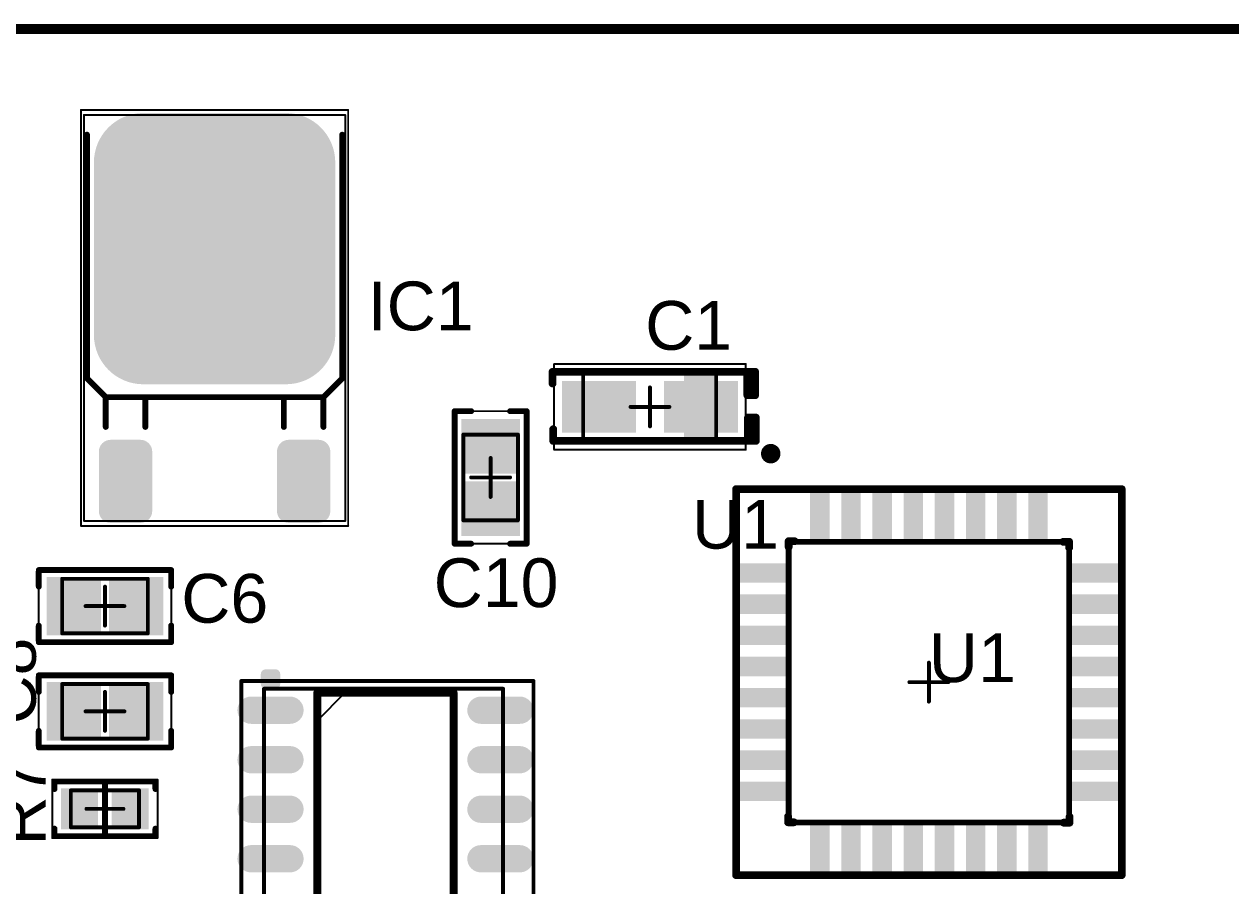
# Model space of a CAD drawing. Header units: millimetres. Extents: x -5 to 73.1, y -0.1 to 46.3.
# Drawn here: x 23.03 to 54, y 24.03 to 46.13 of the extents above; entities that cross this region are included whole.
import ezdxf

# ---------------------------------------------------------------- set-up
doc = ezdxf.new("R2010")
doc.units = ezdxf.units.MM
for name, color, linetype in [('Mechanical1', 6, 'Continuous'), ('Mechanical10', 56, 'Continuous'), ('Mechanical12', 56, 'Continuous'), ('Mechanical13', 56, 'Continuous'), ('Mechanical14', 56, 'Continuous'), ('Mechanical15', 56, 'Continuous'), ('Mechanical4', 56, 'Continuous'), ('TopOverlay', 2, 'Continuous'), ('TopPaste', 8, 'Continuous'), ('TopSolder', 216, 'Continuous')]:
    doc.layers.add(name, color=color, linetype=linetype)
doc.styles.add('Arial', font='arial.ttf', dxfattribs={"height": 0.2})

msp = doc.modelspace()

# ---------------------------------------------------------------- hatches: boundary and pattern name
at = {"layer": 'Mechanical1'}
h = msp.add_hatch(color=6, dxfattribs=at)
edge = h.paths.add_edge_path()
edge.add_arc((29.85, 28.53), 0.25, 0, 360)
at = {"layer": 'Mechanical13'}
msp.add_hatch(color=56, dxfattribs=at).paths.add_polyline_path([(40.804, 37.159), (39.964, 37.159), (39.964, 35.459), (40.804, 35.459)])
at = {"layer": 'TopOverlay'}
for points in [[(41.79, 37.21), (41.64, 37.21), (41.64, 36.61), (41.79, 36.61)], [(41.807, 36.037), (41.657, 36.037), (41.657, 35.437), (41.807, 35.437)]]:
    msp.add_hatch(color=2, dxfattribs=at).paths.add_polyline_path(points)
h = msp.add_hatch(color=2, dxfattribs=at)
edge = h.paths.add_edge_path()
edge.add_arc((29.225, 29.455), 0.125, 90, 180)
edge.add_line((29.1, 29.455), (29.1, 29.205))
edge.add_arc((29.225, 29.205), 0.125, 180, 270)
edge.add_line((29.225, 29.08), (29.475, 29.08))
edge.add_arc((29.475, 29.205), 0.125, 270, 360)
edge.add_line((29.6, 29.205), (29.6, 29.455))
edge.add_arc((29.475, 29.455), 0.125, 0, 90)
edge.add_line((29.475, 29.58), (29.225, 29.58))
at = {"layer": 'TopPaste'}
h = msp.add_hatch(color=8, dxfattribs=at)
edge = h.paths.add_edge_path()
edge.add_arc((26.085, 42.579), 1.219, 90, 180)
edge.add_line((24.866, 42.579), (24.866, 38.159))
edge.add_arc((26.085, 38.159), 1.219, 180, 270)
edge.add_line((26.085, 36.94), (29.743, 36.94))
edge.add_arc((29.743, 38.159), 1.219, 270, 360)
edge.add_line((30.962, 38.159), (30.962, 42.579))
edge.add_arc((29.743, 42.579), 1.219, 0, 90)
edge.add_line((29.743, 43.798), (26.085, 43.798))
for points in [[(36.88, 36.925), (38.68, 36.925), (38.68, 35.695), (36.88, 35.695)], [(39.5, 36.925), (41.3, 36.925), (41.3, 35.695), (39.5, 35.695)], [(34.3, 35.95), (35.7, 35.95), (35.7, 34.65), (34.3, 34.65)], [(34.3, 34.35), (35.7, 34.35), (35.7, 33.05), (34.3, 33.05)], [(43.2, 34.1), (43.7, 34.1), (43.7, 32.9), (43.2, 32.9)], [(44, 34.1), (44.5, 34.1), (44.5, 32.9), (44, 32.9)], [(44.8, 34.1), (45.3, 34.1), (45.3, 32.9), (44.8, 32.9)], [(45.6, 34.1), (46.1, 34.1), (46.1, 32.9), (45.6, 32.9)], [(46.4, 34.1), (46.9, 34.1), (46.9, 32.9), (46.4, 32.9)], [(47.2, 34.1), (47.7, 34.1), (47.7, 32.9), (47.2, 32.9)], [(48, 34.1), (48.5, 34.1), (48.5, 32.9), (48, 32.9)], [(48.8, 34.1), (49.3, 34.1), (49.3, 32.9), (48.8, 32.9)], [(41.4, 32.3), (42.6, 32.3), (42.6, 31.8), (41.4, 31.8)], [(49.9, 32.3), (51.1, 32.3), (51.1, 31.8), (49.9, 31.8)], [(24.95, 31.9), (24.95, 30.5), (23.65, 30.5), (23.65, 31.9)], [(26.55, 31.9), (26.55, 30.5), (25.25, 30.5), (25.25, 31.9)], [(41.4, 31.5), (42.6, 31.5), (42.6, 31), (41.4, 31)], [(49.9, 31.5), (51.1, 31.5), (51.1, 31), (49.9, 31)], [(41.4, 30.7), (42.6, 30.7), (42.6, 30.2), (41.4, 30.2)], [(49.9, 30.7), (51.1, 30.7), (51.1, 30.2), (49.9, 30.2)], [(41.4, 29.9), (42.6, 29.9), (42.6, 29.4), (41.4, 29.4)], [(49.9, 29.9), (51.1, 29.9), (51.1, 29.4), (49.9, 29.4)], [(23.65, 27.8), (23.65, 29.2), (24.95, 29.2), (24.95, 27.8)], [(25.25, 27.8), (25.25, 29.2), (26.55, 29.2), (26.55, 27.8)], [(41.4, 29.1), (42.6, 29.1), (42.6, 28.6), (41.4, 28.6)], [(49.9, 29.1), (51.1, 29.1), (51.1, 28.6), (49.9, 28.6)], [(41.4, 28.3), (42.6, 28.3), (42.6, 27.8), (41.4, 27.8)], [(49.9, 28.3), (51.1, 28.3), (51.1, 27.8), (49.9, 27.8)], [(41.4, 27.5), (42.6, 27.5), (42.6, 27), (41.4, 27)], [(49.9, 27.5), (51.1, 27.5), (51.1, 27), (49.9, 27)], [(41.4, 26.7), (42.6, 26.7), (42.6, 26.2), (41.4, 26.2)], [(49.9, 26.7), (51.1, 26.7), (51.1, 26.2), (49.9, 26.2)], [(24.025, 25.525), (24.025, 26.475), (24.875, 26.475), (24.875, 25.525)], [(25.325, 25.525), (25.325, 26.475), (26.175, 26.475), (26.175, 25.525)], [(43.2, 25.6), (43.7, 25.6), (43.7, 24.4), (43.2, 24.4)], [(44, 25.6), (44.5, 25.6), (44.5, 24.4), (44, 24.4)], [(44.8, 25.6), (45.3, 25.6), (45.3, 24.4), (44.8, 24.4)], [(45.6, 25.6), (46.1, 25.6), (46.1, 24.4), (45.6, 24.4)], [(46.4, 25.6), (46.9, 25.6), (46.9, 24.4), (46.4, 24.4)], [(47.2, 25.6), (47.7, 25.6), (47.7, 24.4), (47.2, 24.4)], [(48, 25.6), (48.5, 25.6), (48.5, 24.4), (48, 24.4)], [(48.8, 25.6), (49.3, 25.6), (49.3, 24.4), (48.8, 24.4)]]:
    msp.add_hatch(color=8, dxfattribs=at).paths.add_polyline_path(points)
h = msp.add_hatch(color=8, dxfattribs=at)
edge = h.paths.add_edge_path()
edge.add_arc((25.247, 35.162), 0.254, 90, 180)
edge.add_line((24.993, 35.162), (24.993, 33.638))
edge.add_arc((25.247, 33.638), 0.254, 180, 270)
edge.add_line((25.247, 33.384), (26.009, 33.384))
edge.add_arc((26.009, 33.638), 0.254, 270, 360)
edge.add_line((26.263, 33.638), (26.263, 35.162))
edge.add_arc((26.009, 35.162), 0.254, 0, 90)
edge.add_line((26.009, 35.416), (25.247, 35.416))
h = msp.add_hatch(color=8, dxfattribs=at)
edge = h.paths.add_edge_path()
edge.add_arc((29.819, 35.162), 0.254, 90, 180)
edge.add_line((29.565, 35.162), (29.565, 33.638))
edge.add_arc((29.819, 33.638), 0.254, 180, 270)
edge.add_line((29.819, 33.384), (30.581, 33.384))
edge.add_arc((30.581, 33.638), 0.254, 270, 360)
edge.add_line((30.835, 33.638), (30.835, 35.162))
edge.add_arc((30.581, 35.162), 0.254, 0, 90)
edge.add_line((30.581, 35.416), (29.819, 35.416))
h = msp.add_hatch(color=8, dxfattribs=at)
edge = h.paths.add_edge_path()
edge.add_arc((28.85, 28.53), 0.3, 90, 270)
edge.add_line((28.85, 28.23), (29.85, 28.23))
edge.add_arc((29.85, 28.53), 0.3, 270, 450)
edge.add_line((29.85, 28.83), (28.85, 28.83))
h = msp.add_hatch(color=8, dxfattribs=at)
edge = h.paths.add_edge_path()
edge.add_arc((34.75, 28.53), 0.3, 90, 270)
edge.add_line((34.75, 28.23), (35.75, 28.23))
edge.add_arc((35.75, 28.53), 0.3, 270, 450)
edge.add_line((35.75, 28.83), (34.75, 28.83))
h = msp.add_hatch(color=8, dxfattribs=at)
edge = h.paths.add_edge_path()
edge.add_arc((28.85, 27.26), 0.3, 90, 270)
edge.add_line((28.85, 26.96), (29.85, 26.96))
edge.add_arc((29.85, 27.26), 0.3, 270, 450)
edge.add_line((29.85, 27.56), (28.85, 27.56))
h = msp.add_hatch(color=8, dxfattribs=at)
edge = h.paths.add_edge_path()
edge.add_arc((34.75, 27.26), 0.3, 90, 270)
edge.add_line((34.75, 26.96), (35.75, 26.96))
edge.add_arc((35.75, 27.26), 0.3, 270, 450)
edge.add_line((35.75, 27.56), (34.75, 27.56))
h = msp.add_hatch(color=8, dxfattribs=at)
edge = h.paths.add_edge_path()
edge.add_arc((28.85, 25.99), 0.3, 90, 270)
edge.add_line((28.85, 25.69), (29.85, 25.69))
edge.add_arc((29.85, 25.99), 0.3, 270, 450)
edge.add_line((29.85, 26.29), (28.85, 26.29))
h = msp.add_hatch(color=8, dxfattribs=at)
edge = h.paths.add_edge_path()
edge.add_arc((34.75, 25.99), 0.3, 90, 270)
edge.add_line((34.75, 25.69), (35.75, 25.69))
edge.add_arc((35.75, 25.99), 0.3, 270, 450)
edge.add_line((35.75, 26.29), (34.75, 26.29))
h = msp.add_hatch(color=8, dxfattribs=at)
edge = h.paths.add_edge_path()
edge.add_arc((28.85, 24.72), 0.3, 90, 270)
edge.add_line((28.85, 24.42), (29.85, 24.42))
edge.add_arc((29.85, 24.72), 0.3, 270, 450)
edge.add_line((29.85, 25.02), (28.85, 25.02))
h = msp.add_hatch(color=8, dxfattribs=at)
edge = h.paths.add_edge_path()
edge.add_arc((34.75, 24.72), 0.3, 90, 270)
edge.add_line((34.75, 24.42), (35.75, 24.42))
edge.add_arc((35.75, 24.72), 0.3, 270, 450)
edge.add_line((35.75, 25.02), (34.75, 25.02))
at = {"layer": 'TopSolder'}
h = msp.add_hatch(color=216, dxfattribs=at)
edge = h.paths.add_edge_path()
edge.add_arc((26.085, 42.579), 1.269, 90, 180)
edge.add_line((24.816, 42.579), (24.816, 38.159))
edge.add_arc((26.085, 38.159), 1.269, 180, 270)
edge.add_line((26.085, 36.89), (29.743, 36.89))
edge.add_arc((29.743, 38.159), 1.269, 270, 360)
edge.add_line((31.012, 38.159), (31.012, 42.579))
edge.add_arc((29.743, 42.579), 1.269, 0, 90)
edge.add_line((29.743, 43.848), (26.085, 43.848))
for points in [[(36.83, 36.975), (38.73, 36.975), (38.73, 35.645), (36.83, 35.645)], [(39.45, 36.975), (41.35, 36.975), (41.35, 35.645), (39.45, 35.645)], [(34.25, 36), (35.75, 36), (35.75, 34.6), (34.25, 34.6)], [(34.25, 34.4), (35.75, 34.4), (35.75, 33), (34.25, 33)], [(43.2, 34.1), (43.7, 34.1), (43.7, 32.9), (43.2, 32.9)], [(44, 34.1), (44.5, 34.1), (44.5, 32.9), (44, 32.9)], [(44.8, 34.1), (45.3, 34.1), (45.3, 32.9), (44.8, 32.9)], [(45.6, 34.1), (46.1, 34.1), (46.1, 32.9), (45.6, 32.9)], [(46.4, 34.1), (46.9, 34.1), (46.9, 32.9), (46.4, 32.9)], [(47.2, 34.1), (47.7, 34.1), (47.7, 32.9), (47.2, 32.9)], [(48, 34.1), (48.5, 34.1), (48.5, 32.9), (48, 32.9)], [(48.8, 34.1), (49.3, 34.1), (49.3, 32.9), (48.8, 32.9)], [(41.4, 32.3), (42.6, 32.3), (42.6, 31.8), (41.4, 31.8)], [(49.9, 32.3), (51.1, 32.3), (51.1, 31.8), (49.9, 31.8)], [(25, 31.95), (25, 30.45), (23.6, 30.45), (23.6, 31.95)], [(26.6, 31.95), (26.6, 30.45), (25.2, 30.45), (25.2, 31.95)], [(41.4, 31.5), (42.6, 31.5), (42.6, 31), (41.4, 31)], [(49.9, 31.5), (51.1, 31.5), (51.1, 31), (49.9, 31)], [(41.4, 30.7), (42.6, 30.7), (42.6, 30.2), (41.4, 30.2)], [(49.9, 30.7), (51.1, 30.7), (51.1, 30.2), (49.9, 30.2)], [(41.4, 29.9), (42.6, 29.9), (42.6, 29.4), (41.4, 29.4)], [(49.9, 29.9), (51.1, 29.9), (51.1, 29.4), (49.9, 29.4)], [(23.6, 27.75), (23.6, 29.25), (25, 29.25), (25, 27.75)], [(25.2, 27.75), (25.2, 29.25), (26.6, 29.25), (26.6, 27.75)], [(41.4, 29.1), (42.6, 29.1), (42.6, 28.6), (41.4, 28.6)], [(49.9, 29.1), (51.1, 29.1), (51.1, 28.6), (49.9, 28.6)], [(41.4, 28.3), (42.6, 28.3), (42.6, 27.8), (41.4, 27.8)], [(49.9, 28.3), (51.1, 28.3), (51.1, 27.8), (49.9, 27.8)], [(41.4, 27.5), (42.6, 27.5), (42.6, 27), (41.4, 27)], [(49.9, 27.5), (51.1, 27.5), (51.1, 27), (49.9, 27)], [(41.4, 26.7), (42.6, 26.7), (42.6, 26.2), (41.4, 26.2)], [(49.9, 26.7), (51.1, 26.7), (51.1, 26.2), (49.9, 26.2)], [(23.975, 25.475), (23.975, 26.525), (24.925, 26.525), (24.925, 25.475)], [(25.275, 25.475), (25.275, 26.525), (26.225, 26.525), (26.225, 25.475)], [(43.2, 25.6), (43.7, 25.6), (43.7, 24.4), (43.2, 24.4)], [(44, 25.6), (44.5, 25.6), (44.5, 24.4), (44, 24.4)], [(44.8, 25.6), (45.3, 25.6), (45.3, 24.4), (44.8, 24.4)], [(45.6, 25.6), (46.1, 25.6), (46.1, 24.4), (45.6, 24.4)], [(46.4, 25.6), (46.9, 25.6), (46.9, 24.4), (46.4, 24.4)], [(47.2, 25.6), (47.7, 25.6), (47.7, 24.4), (47.2, 24.4)], [(48, 25.6), (48.5, 25.6), (48.5, 24.4), (48, 24.4)], [(48.8, 25.6), (49.3, 25.6), (49.3, 24.4), (48.8, 24.4)]]:
    msp.add_hatch(color=216, dxfattribs=at).paths.add_polyline_path(points)
h = msp.add_hatch(color=216, dxfattribs=at)
edge = h.paths.add_edge_path()
edge.add_arc((25.247, 35.162), 0.304, 90, 180)
edge.add_line((24.943, 35.162), (24.943, 33.638))
edge.add_arc((25.247, 33.638), 0.304, 180, 270)
edge.add_line((25.247, 33.334), (26.009, 33.334))
edge.add_arc((26.009, 33.638), 0.304, 270, 360)
edge.add_line((26.313, 33.638), (26.313, 35.162))
edge.add_arc((26.009, 35.162), 0.304, 0, 90)
edge.add_line((26.009, 35.466), (25.247, 35.466))
h = msp.add_hatch(color=216, dxfattribs=at)
edge = h.paths.add_edge_path()
edge.add_arc((29.819, 35.162), 0.304, 90, 180)
edge.add_line((29.515, 35.162), (29.515, 33.638))
edge.add_arc((29.819, 33.638), 0.304, 180, 270)
edge.add_line((29.819, 33.334), (30.581, 33.334))
edge.add_arc((30.581, 33.638), 0.304, 270, 360)
edge.add_line((30.885, 33.638), (30.885, 35.162))
edge.add_arc((30.581, 35.162), 0.304, 0, 90)
edge.add_line((30.581, 35.466), (29.819, 35.466))
h = msp.add_hatch(color=216, dxfattribs=at)
edge = h.paths.add_edge_path()
edge.add_arc((28.85, 28.53), 0.35, 90, 270)
edge.add_line((28.85, 28.18), (29.85, 28.18))
edge.add_arc((29.85, 28.53), 0.35, 270, 450)
edge.add_line((29.85, 28.88), (28.85, 28.88))
h = msp.add_hatch(color=216, dxfattribs=at)
edge = h.paths.add_edge_path()
edge.add_arc((34.75, 28.53), 0.35, 90, 270)
edge.add_line((34.75, 28.18), (35.75, 28.18))
edge.add_arc((35.75, 28.53), 0.35, 270, 450)
edge.add_line((35.75, 28.88), (34.75, 28.88))
h = msp.add_hatch(color=216, dxfattribs=at)
edge = h.paths.add_edge_path()
edge.add_arc((28.85, 27.26), 0.35, 90, 270)
edge.add_line((28.85, 26.91), (29.85, 26.91))
edge.add_arc((29.85, 27.26), 0.35, 270, 450)
edge.add_line((29.85, 27.61), (28.85, 27.61))
h = msp.add_hatch(color=216, dxfattribs=at)
edge = h.paths.add_edge_path()
edge.add_arc((34.75, 27.26), 0.35, 90, 270)
edge.add_line((34.75, 26.91), (35.75, 26.91))
edge.add_arc((35.75, 27.26), 0.35, 270, 450)
edge.add_line((35.75, 27.61), (34.75, 27.61))
h = msp.add_hatch(color=216, dxfattribs=at)
edge = h.paths.add_edge_path()
edge.add_arc((28.85, 25.99), 0.35, 90, 270)
edge.add_line((28.85, 25.64), (29.85, 25.64))
edge.add_arc((29.85, 25.99), 0.35, 270, 450)
edge.add_line((29.85, 26.34), (28.85, 26.34))
h = msp.add_hatch(color=216, dxfattribs=at)
edge = h.paths.add_edge_path()
edge.add_arc((34.75, 25.99), 0.35, 90, 270)
edge.add_line((34.75, 25.64), (35.75, 25.64))
edge.add_arc((35.75, 25.99), 0.35, 270, 450)
edge.add_line((35.75, 26.34), (34.75, 26.34))
h = msp.add_hatch(color=216, dxfattribs=at)
edge = h.paths.add_edge_path()
edge.add_arc((28.85, 24.72), 0.35, 90, 270)
edge.add_line((28.85, 24.37), (29.85, 24.37))
edge.add_arc((29.85, 24.72), 0.35, 270, 450)
edge.add_line((29.85, 25.07), (28.85, 25.07))
h = msp.add_hatch(color=216, dxfattribs=at)
edge = h.paths.add_edge_path()
edge.add_arc((34.75, 24.72), 0.35, 90, 270)
edge.add_line((34.75, 24.37), (35.75, 24.37))
edge.add_arc((35.75, 24.72), 0.35, 270, 450)
edge.add_line((35.75, 25.07), (34.75, 25.07))

# ---------------------------------------------------------------- linework, layer by layer
at = {"layer": 'Mechanical1', "const_width": 0.1}
for points in [[(29.182, 29.08), (35.319, 29.08)], [(29.182, 20.38), (29.182, 29.08)], [(35.319, 20.38), (35.319, 29.08)]]:
    msp.add_lwpolyline(points, dxfattribs=at)
at = {"layer": 'Mechanical1', "const_width": 0.05}
for points in [[(29.157, 29.08, 1), (29.207, 29.08, 1)], [(29.157, 29.08, 1), (29.207, 29.08, 1)], [(35.294, 29.08, 1), (35.344, 29.08, 1)], [(35.294, 29.08, 1), (35.344, 29.08, 1)]]:
    msp.add_lwpolyline(points, format="xyb", close=True, dxfattribs=at)
at = {"layer": 'Mechanical10', "const_width": 0.2}
for points in [[(41.3, 24.3), (41.3, 34.2)], [(41.3, 34.2), (51.2, 34.2)], [(51.2, 24.3), (51.2, 34.2)], [(41.3, 24.3), (51.2, 24.3)]]:
    msp.add_lwpolyline(points, dxfattribs=at)
at = {"layer": 'Mechanical10', "const_width": 0.1}
for points in [[(41.25, 34.2, 1), (41.35, 34.2, 1)], [(41.25, 34.2, 1), (41.35, 34.2, 1)], [(51.15, 34.2, 1), (51.25, 34.2, 1)], [(51.15, 34.2, 1), (51.25, 34.2, 1)], [(41.25, 24.3, 1), (41.35, 24.3, 1)], [(41.25, 24.3, 1), (41.35, 24.3, 1)], [(51.15, 24.3, 1), (51.25, 24.3, 1)], [(51.15, 24.3, 1), (51.25, 24.3, 1)]]:
    msp.add_lwpolyline(points, format="xyb", close=True, dxfattribs=at)
at = {"layer": 'Mechanical12', "const_width": 0.15}
for points in [[(42.65, 25.65), (42.65, 32.85)], [(42.65, 32.85), (49.85, 32.85)], [(49.85, 25.65), (49.85, 32.85)], [(42.65, 25.65), (49.85, 25.65)]]:
    msp.add_lwpolyline(points, dxfattribs=at)
at = {"layer": 'Mechanical12', "const_width": 0.075}
for points in [[(42.612, 32.85, 1), (42.687, 32.85, 1)], [(42.612, 32.85, 1), (42.687, 32.85, 1)], [(49.812, 32.85, 1), (49.887, 32.85, 1)], [(49.812, 32.85, 1), (49.887, 32.85, 1)], [(42.612, 25.65, 1), (42.687, 25.65, 1)], [(42.612, 25.65, 1), (42.687, 25.65, 1)], [(49.812, 25.65, 1), (49.887, 25.65, 1)], [(49.812, 25.65, 1), (49.887, 25.65, 1)]]:
    msp.add_lwpolyline(points, format="xyb", close=True, dxfattribs=at)
at = {"layer": 'Mechanical13'}
for points, const_width in [([(24.561, 33.384), (24.561, 43.798)], 0.0508), ([(24.561, 43.798), (31.267, 43.798)], 0.0508), ([(31.267, 33.384), (31.267, 43.798)], 0.0508), ([(37.375, 37.16), (40.79, 37.16)], 0.1), ([(37.375, 35.46), (37.375, 37.16)], 0.1), ([(40.79, 35.46), (40.79, 37.16)], 0.1), ([(34.3, 35.6), (35.7, 35.6)], 0.1), ([(34.3, 33.4), (34.3, 35.6)], 0.1), ([(35.7, 33.4), (35.7, 35.6)], 0.1), ([(37.375, 35.46), (40.79, 35.46)], 0.1), ([(24.561, 33.384), (31.267, 33.384)], 0.0508), ([(34.3, 33.4), (35.7, 33.4)], 0.1), ([(24, 30.5), (24, 31.9)], 0.1), ([(24, 31.9), (26.2, 31.9)], 0.1), ([(26.2, 30.5), (26.2, 31.9)], 0.1), ([(24, 30.5), (26.2, 30.5)], 0.1), ([(24, 29.2), (26.2, 29.2)], 0.1), ([(24, 27.8), (24, 29.2)], 0.1), ([(26.2, 27.8), (26.2, 29.2)], 0.1), ([(24, 27.8), (26.2, 27.8)], 0.1), ([(24.225, 26.475), (25.975, 26.475)], 0.1), ([(24.225, 25.525), (24.225, 26.475)], 0.1), ([(25.975, 25.525), (25.975, 26.475)], 0.1), ([(24.225, 25.525), (25.975, 25.525)], 0.1)]:
    msp.add_lwpolyline(points, dxfattribs=dict(at, const_width=const_width))
for points, const_width in [([(24.549, 43.798, 1), (24.574, 43.798, 1)], 0.0254), ([(24.549, 43.798, 1), (24.574, 43.798, 1)], 0.0254), ([(31.254, 43.798, 1), (31.28, 43.798, 1)], 0.0254), ([(31.254, 43.798, 1), (31.28, 43.798, 1)], 0.0254), ([(37.35, 37.16, 1), (37.4, 37.16, 1)], 0.05), ([(37.35, 37.16, 1), (37.4, 37.16, 1)], 0.05), ([(40.765, 37.16, 1), (40.815, 37.16, 1)], 0.05), ([(40.765, 37.16, 1), (40.815, 37.16, 1)], 0.05), ([(34.275, 35.6, 1), (34.325, 35.6, 1)], 0.05), ([(34.275, 35.6, 1), (34.325, 35.6, 1)], 0.05), ([(35.675, 35.6, 1), (35.725, 35.6, 1)], 0.05), ([(35.675, 35.6, 1), (35.725, 35.6, 1)], 0.05), ([(37.35, 35.46, 1), (37.4, 35.46, 1)], 0.05), ([(37.35, 35.46, 1), (37.4, 35.46, 1)], 0.05), ([(40.765, 35.46, 1), (40.815, 35.46, 1)], 0.05), ([(40.765, 35.46, 1), (40.815, 35.46, 1)], 0.05), ([(24.549, 33.384, 1), (24.574, 33.384, 1)], 0.0254), ([(24.549, 33.384, 1), (24.574, 33.384, 1)], 0.0254), ([(31.254, 33.384, 1), (31.28, 33.384, 1)], 0.0254), ([(31.254, 33.384, 1), (31.28, 33.384, 1)], 0.0254), ([(34.275, 33.4, 1), (34.325, 33.4, 1)], 0.05), ([(34.275, 33.4, 1), (34.325, 33.4, 1)], 0.05), ([(35.675, 33.4, 1), (35.725, 33.4, 1)], 0.05), ([(35.675, 33.4, 1), (35.725, 33.4, 1)], 0.05), ([(23.975, 31.9, 1), (24.025, 31.9, 1)], 0.05), ([(23.975, 31.9, 1), (24.025, 31.9, 1)], 0.05), ([(26.175, 31.9, 1), (26.225, 31.9, 1)], 0.05), ([(26.175, 31.9, 1), (26.225, 31.9, 1)], 0.05), ([(23.975, 30.5, 1), (24.025, 30.5, 1)], 0.05), ([(23.975, 30.5, 1), (24.025, 30.5, 1)], 0.05), ([(26.175, 30.5, 1), (26.225, 30.5, 1)], 0.05), ([(26.175, 30.5, 1), (26.225, 30.5, 1)], 0.05), ([(23.975, 29.2, 1), (24.025, 29.2, 1)], 0.05), ([(23.975, 29.2, 1), (24.025, 29.2, 1)], 0.05), ([(26.175, 29.2, 1), (26.225, 29.2, 1)], 0.05), ([(26.175, 29.2, 1), (26.225, 29.2, 1)], 0.05), ([(23.975, 27.8, 1), (24.025, 27.8, 1)], 0.05), ([(23.975, 27.8, 1), (24.025, 27.8, 1)], 0.05), ([(26.175, 27.8, 1), (26.225, 27.8, 1)], 0.05), ([(26.175, 27.8, 1), (26.225, 27.8, 1)], 0.05), ([(24.2, 26.475, 1), (24.25, 26.475, 1)], 0.05), ([(24.2, 26.475, 1), (24.25, 26.475, 1)], 0.05), ([(25.95, 26.475, 1), (26, 26.475, 1)], 0.05), ([(25.95, 26.475, 1), (26, 26.475, 1)], 0.05), ([(24.2, 25.525, 1), (24.25, 25.525, 1)], 0.05), ([(24.2, 25.525, 1), (24.25, 25.525, 1)], 0.05), ([(25.95, 25.525, 1), (26, 25.525, 1)], 0.05), ([(25.95, 25.525, 1), (26, 25.525, 1)], 0.05)]:
    msp.add_lwpolyline(points, format="xyb", close=True, dxfattribs=dict(at, const_width=const_width))
at = {"layer": 'Mechanical14', "const_width": 0.0508}
for points in [[(24.485, 33.257), (24.485, 43.925)], [(24.485, 43.925), (31.343, 43.925)], [(31.343, 33.257), (31.343, 43.925)], [(24.485, 33.257), (31.343, 33.257)]]:
    msp.add_lwpolyline(points, dxfattribs=at)
at = {"layer": 'Mechanical14', "const_width": 0.0254}
for points in [[(24.472, 43.925, 1), (24.498, 43.925, 1)], [(24.472, 43.925, 1), (24.498, 43.925, 1)], [(31.33, 43.925, 1), (31.356, 43.925, 1)], [(31.33, 43.925, 1), (31.356, 43.925, 1)], [(24.472, 33.257, 1), (24.498, 33.257, 1)], [(24.472, 33.257, 1), (24.498, 33.257, 1)], [(31.33, 33.257, 1), (31.356, 33.257, 1)], [(31.33, 33.257, 1), (31.356, 33.257, 1)]]:
    msp.add_lwpolyline(points, format="xyb", close=True, dxfattribs=at)
at = {"layer": 'Mechanical15'}
for points, const_width in [([(36.63, 37.41), (41.55, 37.41)], 0.05), ([(36.63, 35.21), (36.63, 37.41)], 0.05), ([(41.55, 35.21), (41.55, 37.41)], 0.05), ([(39.09, 35.81), (39.09, 36.81)], 0.1), ([(38.59, 36.31), (39.59, 36.31)], 0.1), ([(34.05, 36.2), (35.95, 36.2)], 0.05), ([(34.05, 32.8), (34.05, 36.2)], 0.05), ([(35.95, 32.8), (35.95, 36.2)], 0.05), ([(35, 34), (35, 35)], 0.1), ([(36.63, 35.21), (41.55, 35.21)], 0.05), ([(34.5, 34.5), (35.5, 34.5)], 0.1), ([(41.3, 24.3), (41.3, 34.2)], 0.2), ([(41.3, 34.2), (51.2, 34.2)], 0.2), ([(51.2, 24.3), (51.2, 34.2)], 0.2), ([(34.05, 32.8), (35.95, 32.8)], 0.05), ([(23.4, 30.25), (23.4, 32.15)], 0.05), ([(23.4, 32.15), (26.8, 32.15)], 0.05), ([(26.8, 30.25), (26.8, 32.15)], 0.05), ([(25.1, 30.7), (25.1, 31.7)], 0.1), ([(24.6, 31.2), (25.6, 31.2)], 0.1), ([(23.4, 30.25), (26.8, 30.25)], 0.05), ([(46.25, 28.75), (46.25, 29.75)], 0.1), ([(23.4, 29.45), (26.8, 29.45)], 0.05), ([(23.4, 27.55), (23.4, 29.45)], 0.05), ([(26.8, 27.55), (26.8, 29.45)], 0.05), ([(28.6, 29.28), (36.1, 29.28)], 0.1), ([(28.6, 20.28), (28.6, 29.28)], 0.1), ([(36.1, 29.03), (36.1, 29.28)], 0.1), ([(45.75, 29.25), (46.75, 29.25)], 0.1), ([(25.1, 28), (25.1, 29)], 0.1), ([(36.1, 20.28), (36.1, 29.03)], 0.1), ([(24.6, 28.5), (25.6, 28.5)], 0.1), ([(23.4, 27.55), (26.8, 27.55)], 0.05), ([(23.75, 26.75), (26.45, 26.75)], 0.05), ([(23.75, 25.25), (23.75, 26.75)], 0.05), ([(26.45, 25.25), (26.45, 26.75)], 0.05), ([(25.1, 25.525), (25.1, 26.475)], 0.1), ([(24.625, 26), (25.575, 26)], 0.1), ([(23.75, 25.25), (26.45, 25.25)], 0.05), ([(41.3, 24.3), (51.2, 24.3)], 0.2)]:
    msp.add_lwpolyline(points, dxfattribs=dict(at, const_width=const_width))
for points, const_width in [([(36.618, 37.41, 1), (36.642, 37.41, 1)], 0.025), ([(36.618, 37.41, 1), (36.642, 37.41, 1)], 0.025), ([(41.538, 37.41, 1), (41.563, 37.41, 1)], 0.025), ([(41.538, 37.41, 1), (41.563, 37.41, 1)], 0.025), ([(39.065, 36.81, 1), (39.115, 36.81, 1)], 0.05), ([(38.565, 36.31, 1), (38.615, 36.31, 1)], 0.05), ([(39.565, 36.31, 1), (39.615, 36.31, 1)], 0.05), ([(34.038, 36.2, 1), (34.062, 36.2, 1)], 0.025), ([(34.038, 36.2, 1), (34.062, 36.2, 1)], 0.025), ([(35.938, 36.2, 1), (35.963, 36.2, 1)], 0.025), ([(35.938, 36.2, 1), (35.963, 36.2, 1)], 0.025), ([(39.065, 35.81, 1), (39.115, 35.81, 1)], 0.05), ([(34.975, 35, 1), (35.025, 35, 1)], 0.05), ([(36.618, 35.21, 1), (36.642, 35.21, 1)], 0.025), ([(36.618, 35.21, 1), (36.642, 35.21, 1)], 0.025), ([(41.538, 35.21, 1), (41.563, 35.21, 1)], 0.025), ([(41.538, 35.21, 1), (41.563, 35.21, 1)], 0.025), ([(34.475, 34.5, 1), (34.525, 34.5, 1)], 0.05), ([(35.475, 34.5, 1), (35.525, 34.5, 1)], 0.05), ([(41.25, 34.2, 1), (41.35, 34.2, 1)], 0.1), ([(41.25, 34.2, 1), (41.35, 34.2, 1)], 0.1), ([(51.15, 34.2, 1), (51.25, 34.2, 1)], 0.1), ([(51.15, 34.2, 1), (51.25, 34.2, 1)], 0.1), ([(34.975, 34, 1), (35.025, 34, 1)], 0.05), ([(34.038, 32.8, 1), (34.062, 32.8, 1)], 0.025), ([(34.038, 32.8, 1), (34.062, 32.8, 1)], 0.025), ([(35.938, 32.8, 1), (35.963, 32.8, 1)], 0.025), ([(35.938, 32.8, 1), (35.963, 32.8, 1)], 0.025), ([(23.387, 32.15, 1), (23.412, 32.15, 1)], 0.025), ([(23.387, 32.15, 1), (23.412, 32.15, 1)], 0.025), ([(26.788, 32.15, 1), (26.812, 32.15, 1)], 0.025), ([(26.788, 32.15, 1), (26.812, 32.15, 1)], 0.025), ([(25.075, 31.7, 1), (25.125, 31.7, 1)], 0.05), ([(24.575, 31.2, 1), (24.625, 31.2, 1)], 0.05), ([(25.575, 31.2, 1), (25.625, 31.2, 1)], 0.05), ([(25.075, 30.7, 1), (25.125, 30.7, 1)], 0.05), ([(23.387, 30.25, 1), (23.412, 30.25, 1)], 0.025), ([(23.387, 30.25, 1), (23.412, 30.25, 1)], 0.025), ([(26.788, 30.25, 1), (26.812, 30.25, 1)], 0.025), ([(26.788, 30.25, 1), (26.812, 30.25, 1)], 0.025), ([(46.225, 29.75, 1), (46.275, 29.75, 1)], 0.05), ([(23.387, 29.45, 1), (23.412, 29.45, 1)], 0.025), ([(23.387, 29.45, 1), (23.412, 29.45, 1)], 0.025), ([(26.788, 29.45, 1), (26.812, 29.45, 1)], 0.025), ([(26.788, 29.45, 1), (26.812, 29.45, 1)], 0.025), ([(28.575, 29.28, 1), (28.625, 29.28, 1)], 0.05), ([(28.575, 29.28, 1), (28.625, 29.28, 1)], 0.05), ([(36.075, 29.28, 1), (36.125, 29.28, 1)], 0.05), ([(36.075, 29.28, 1), (36.125, 29.28, 1)], 0.05), ([(45.725, 29.25, 1), (45.775, 29.25, 1)], 0.05), ([(46.725, 29.25, 1), (46.775, 29.25, 1)], 0.05), ([(25.075, 29, 1), (25.125, 29, 1)], 0.05), ([(36.075, 29.03, 1), (36.125, 29.03, 1)], 0.05), ([(36.075, 29.03, 1), (36.125, 29.03, 1)], 0.05), ([(24.575, 28.5, 1), (24.625, 28.5, 1)], 0.05), ([(25.575, 28.5, 1), (25.625, 28.5, 1)], 0.05), ([(46.225, 28.75, 1), (46.275, 28.75, 1)], 0.05), ([(25.075, 28, 1), (25.125, 28, 1)], 0.05), ([(23.387, 27.55, 1), (23.412, 27.55, 1)], 0.025), ([(23.387, 27.55, 1), (23.412, 27.55, 1)], 0.025), ([(26.788, 27.55, 1), (26.812, 27.55, 1)], 0.025), ([(26.788, 27.55, 1), (26.812, 27.55, 1)], 0.025), ([(23.737, 26.75, 1), (23.762, 26.75, 1)], 0.025), ([(23.737, 26.75, 1), (23.762, 26.75, 1)], 0.025), ([(26.438, 26.75, 1), (26.462, 26.75, 1)], 0.025), ([(26.438, 26.75, 1), (26.462, 26.75, 1)], 0.025), ([(25.075, 26.475, 1), (25.125, 26.475, 1)], 0.05), ([(24.6, 26, 1), (24.65, 26, 1)], 0.05), ([(25.55, 26, 1), (25.6, 26, 1)], 0.05), ([(25.075, 25.525, 1), (25.125, 25.525, 1)], 0.05), ([(23.737, 25.25, 1), (23.762, 25.25, 1)], 0.025), ([(23.737, 25.25, 1), (23.762, 25.25, 1)], 0.025), ([(26.438, 25.25, 1), (26.462, 25.25, 1)], 0.025), ([(26.438, 25.25, 1), (26.462, 25.25, 1)], 0.025), ([(41.25, 24.3, 1), (41.35, 24.3, 1)], 0.1), ([(41.25, 24.3, 1), (41.35, 24.3, 1)], 0.1), ([(51.15, 24.3, 1), (51.25, 24.3, 1)], 0.1), ([(51.15, 24.3, 1), (51.25, 24.3, 1)], 0.1)]:
    msp.add_lwpolyline(points, format="xyb", close=True, dxfattribs=dict(at, const_width=const_width))
at = {"layer": 'Mechanical4', "const_width": 0.254}
msp.add_lwpolyline([(0, 46), (73, 46)], dxfattribs=at)
at = {"layer": 'TopOverlay'}
for p, q in [((31.27, 28.98), (30.55, 28.98)), ((30.55, 28.98), (30.55, 28.26)), ((30.55, 28.26), (31.27, 28.98))]:
    msp.add_line(p, q, dxfattribs=at)
for points, const_width in [([(24.637, 37.042), (24.637, 43.29)], 0.152), ([(31.191, 37.042), (31.191, 43.29)], 0.152), ([(36.59, 37.21), (41.79, 37.21)], 0.2), ([(36.59, 36.91), (36.59, 37.21)], 0.2), ([(41.59, 36.61), (41.59, 37.21)], 0.2), ([(41.79, 36.61), (41.79, 37.21)], 0.2), ([(24.637, 37.042), (24.739, 36.94)], 0.152), ([(24.739, 36.94), (25.12, 36.559)], 0.152), ([(30.708, 36.559), (31.089, 36.94)], 0.152), ([(31.089, 36.94), (31.191, 37.042)], 0.152), ([(25.12, 36.559), (30.708, 36.559)], 0.152), ([(25.12, 35.797), (25.12, 36.559)], 0.152), ([(26.136, 35.797), (26.136, 36.559)], 0.152), ([(29.692, 35.797), (29.692, 36.559)], 0.152), ([(30.708, 35.797), (30.708, 36.559)], 0.152), ([(41.59, 36.61), (41.79, 36.61)], 0.2), ([(34.075, 32.8), (34.075, 36.2)], 0.15), ([(34.1, 36.2), (34.5, 36.2)], 0.15), ([(35.5, 36.2), (35.9, 36.2)], 0.15), ([(35.925, 32.8), (35.925, 36.2)], 0.15), ([(41.607, 36.037), (41.807, 36.037)], 0.2), ([(41.607, 35.437), (41.607, 36.037)], 0.2), ([(41.807, 35.437), (41.807, 36.037)], 0.2), ([(36.607, 35.437), (36.607, 35.737)], 0.2), ([(36.607, 35.437), (41.807, 35.437)], 0.2), ([(34.1, 32.8), (34.5, 32.8)], 0.15), ([(35.5, 32.8), (35.9, 32.8)], 0.15), ([(42.65, 32.715), (42.65, 32.865)], 0.2), ([(42.65, 32.865), (42.8, 32.865)], 0.2), ([(49.7, 32.85), (49.85, 32.85)], 0.2), ([(49.85, 32.7), (49.85, 32.85)], 0.2), ([(23.4, 32.125), (26.8, 32.125)], 0.15), ([(23.4, 31.7), (23.4, 32.1)], 0.15), ([(26.8, 31.7), (26.8, 32.1)], 0.15), ([(23.4, 30.3), (23.4, 30.7)], 0.15), ([(26.8, 30.3), (26.8, 30.7)], 0.15), ([(23.4, 30.275), (26.8, 30.275)], 0.15), ([(23.4, 29.425), (26.8, 29.425)], 0.15), ([(23.4, 29), (23.4, 29.4)], 0.15), ([(26.8, 29), (26.8, 29.4)], 0.15), ([(30.55, 20.48), (30.55, 28.98)], 0.2), ([(30.55, 28.98), (34.05, 28.98)], 0.2), ([(34.05, 20.48), (34.05, 28.98)], 0.2), ([(23.4, 27.6), (23.4, 28)], 0.15), ([(26.8, 27.6), (26.8, 28)], 0.15), ([(23.4, 27.575), (26.8, 27.575)], 0.15), ([(23.805, 26.508), (23.805, 26.7)], 0.15), ([(23.83, 26.7), (26.37, 26.7)], 0.15), ([(25.1, 25.3), (25.1, 26.7)], 0.15), ([(26.395, 26.508), (26.395, 26.7)], 0.15), ([(42.635, 25.655), (42.635, 25.805)], 0.2), ([(42.635, 25.655), (42.785, 25.655)], 0.2), ([(49.71, 25.645), (49.86, 25.645)], 0.2), ([(49.86, 25.645), (49.86, 25.795)], 0.2), ([(23.805, 25.3), (23.805, 25.492)], 0.15), ([(26.395, 25.3), (26.395, 25.492)], 0.15), ([(23.83, 25.3), (26.37, 25.3)], 0.15)]:
    msp.add_lwpolyline(points, dxfattribs=dict(at, const_width=const_width))
for points, const_width in [([(24.599, 43.29, 1), (24.676, 43.29, 1)], 0.0762), ([(31.153, 43.29, 1), (31.229, 43.29, 1)], 0.0762), ([(36.54, 37.21, 1), (36.64, 37.21, 1)], 0.1), ([(36.54, 37.21, 1), (36.64, 37.21, 1)], 0.1), ([(41.54, 37.21, 1), (41.64, 37.21, 1)], 0.1), ([(41.74, 37.21, 1), (41.84, 37.21, 1)], 0.1), ([(41.74, 37.21, 1), (41.84, 37.21, 1)], 0.1), ([(24.599, 37.042, 1), (24.676, 37.042, 1)], 0.0762), ([(24.599, 37.042, 1), (24.676, 37.042, 1)], 0.0762), ([(24.701, 36.94, 1), (24.777, 36.94, 1)], 0.0762), ([(24.701, 36.94, 1), (24.777, 36.94, 1)], 0.0762), ([(31.051, 36.94, 1), (31.127, 36.94, 1)], 0.0762), ([(31.051, 36.94, 1), (31.127, 36.94, 1)], 0.0762), ([(31.153, 37.042, 1), (31.229, 37.042, 1)], 0.0762), ([(31.153, 37.042, 1), (31.229, 37.042, 1)], 0.0762), ([(36.54, 36.91, 1), (36.64, 36.91, 1)], 0.1), ([(25.082, 36.559, 1), (25.158, 36.559, 1)], 0.0762), ([(25.082, 36.559, 1), (25.158, 36.559, 1)], 0.0762), ([(25.082, 36.559, 1), (25.158, 36.559, 1)], 0.0762), ([(26.098, 36.559, 1), (26.174, 36.559, 1)], 0.0762), ([(29.654, 36.559, 1), (29.73, 36.559, 1)], 0.0762), ([(30.67, 36.559, 1), (30.746, 36.559, 1)], 0.0762), ([(30.67, 36.559, 1), (30.746, 36.559, 1)], 0.0762), ([(30.67, 36.559, 1), (30.746, 36.559, 1)], 0.0762), ([(41.54, 36.61, 1), (41.64, 36.61, 1)], 0.1), ([(41.54, 36.61, 1), (41.64, 36.61, 1)], 0.1), ([(41.74, 36.61, 1), (41.84, 36.61, 1)], 0.1), ([(41.74, 36.61, 1), (41.84, 36.61, 1)], 0.1), ([(34.037, 36.2, 1), (34.112, 36.2, 1)], 0.075), ([(34.062, 36.2, 1), (34.138, 36.2, 1)], 0.075), ([(34.463, 36.2, 1), (34.538, 36.2, 1)], 0.075), ([(35.462, 36.2, 1), (35.538, 36.2, 1)], 0.075), ([(35.863, 36.2, 1), (35.938, 36.2, 1)], 0.075), ([(35.888, 36.2, 1), (35.963, 36.2, 1)], 0.075), ([(41.557, 36.037, 1), (41.657, 36.037, 1)], 0.1), ([(41.557, 36.037, 1), (41.657, 36.037, 1)], 0.1), ([(41.757, 36.037, 1), (41.857, 36.037, 1)], 0.1), ([(41.757, 36.037, 1), (41.857, 36.037, 1)], 0.1), ([(25.082, 35.797, 1), (25.158, 35.797, 1)], 0.0762), ([(26.098, 35.797, 1), (26.174, 35.797, 1)], 0.0762), ([(29.654, 35.797, 1), (29.73, 35.797, 1)], 0.0762), ([(30.67, 35.797, 1), (30.746, 35.797, 1)], 0.0762), ([(36.557, 35.737, 1), (36.657, 35.737, 1)], 0.1), ([(36.557, 35.437, 1), (36.657, 35.437, 1)], 0.1), ([(36.557, 35.437, 1), (36.657, 35.437, 1)], 0.1), ([(41.557, 35.437, 1), (41.657, 35.437, 1)], 0.1), ([(41.757, 35.437, 1), (41.857, 35.437, 1)], 0.1), ([(41.757, 35.437, 1), (41.857, 35.437, 1)], 0.1), ([(42.315, 35.11, 1), (42.065, 35.11, 1)], 0.25), ([(42.002, 35.11, 1), (42.127, 35.11, 1)], 0.125), ([(42.253, 35.11, 1), (42.377, 35.11, 1)], 0.125), ([(34.037, 32.8, 1), (34.112, 32.8, 1)], 0.075), ([(34.062, 32.8, 1), (34.138, 32.8, 1)], 0.075), ([(34.463, 32.8, 1), (34.538, 32.8, 1)], 0.075), ([(35.462, 32.8, 1), (35.538, 32.8, 1)], 0.075), ([(35.863, 32.8, 1), (35.938, 32.8, 1)], 0.075), ([(35.888, 32.8, 1), (35.963, 32.8, 1)], 0.075), ([(42.6, 32.865, 1), (42.7, 32.865, 1)], 0.1), ([(42.6, 32.865, 1), (42.7, 32.865, 1)], 0.1), ([(42.75, 32.865, 1), (42.85, 32.865, 1)], 0.1), ([(49.65, 32.85, 1), (49.75, 32.85, 1)], 0.1), ([(49.8, 32.85, 1), (49.9, 32.85, 1)], 0.1), ([(49.8, 32.85, 1), (49.9, 32.85, 1)], 0.1), ([(42.6, 32.715, 1), (42.7, 32.715, 1)], 0.1), ([(49.8, 32.7, 1), (49.9, 32.7, 1)], 0.1), ([(23.363, 32.125, 1), (23.438, 32.125, 1)], 0.075), ([(23.363, 32.1, 1), (23.438, 32.1, 1)], 0.075), ([(26.762, 32.125, 1), (26.838, 32.125, 1)], 0.075), ([(26.762, 32.1, 1), (26.838, 32.1, 1)], 0.075), ([(23.363, 31.7, 1), (23.438, 31.7, 1)], 0.075), ([(26.762, 31.7, 1), (26.838, 31.7, 1)], 0.075), ([(23.363, 30.7, 1), (23.438, 30.7, 1)], 0.075), ([(26.762, 30.7, 1), (26.838, 30.7, 1)], 0.075), ([(23.363, 30.3, 1), (23.438, 30.3, 1)], 0.075), ([(26.762, 30.3, 1), (26.838, 30.3, 1)], 0.075), ([(23.363, 30.275, 1), (23.438, 30.275, 1)], 0.075), ([(26.762, 30.275, 1), (26.838, 30.275, 1)], 0.075), ([(23.363, 29.425, 1), (23.438, 29.425, 1)], 0.075), ([(23.363, 29.4, 1), (23.438, 29.4, 1)], 0.075), ([(26.762, 29.425, 1), (26.838, 29.425, 1)], 0.075), ([(26.762, 29.4, 1), (26.838, 29.4, 1)], 0.075), ([(23.363, 29, 1), (23.438, 29, 1)], 0.075), ([(26.762, 29, 1), (26.838, 29, 1)], 0.075), ([(30.5, 28.98, 1), (30.6, 28.98, 1)], 0.1), ([(30.5, 28.98, 1), (30.6, 28.98, 1)], 0.1), ([(34, 28.98, 1), (34.1, 28.98, 1)], 0.1), ([(34, 28.98, 1), (34.1, 28.98, 1)], 0.1), ([(23.363, 28, 1), (23.438, 28, 1)], 0.075), ([(26.762, 28, 1), (26.838, 28, 1)], 0.075), ([(23.363, 27.6, 1), (23.438, 27.6, 1)], 0.075), ([(23.363, 27.575, 1), (23.438, 27.575, 1)], 0.075), ([(26.762, 27.6, 1), (26.838, 27.6, 1)], 0.075), ([(26.762, 27.575, 1), (26.838, 27.575, 1)], 0.075), ([(23.767, 26.7, 1), (23.842, 26.7, 1)], 0.075), ([(23.793, 26.7, 1), (23.868, 26.7, 1)], 0.075), ([(25.063, 26.7, 1), (25.138, 26.7, 1)], 0.075), ([(26.333, 26.7, 1), (26.408, 26.7, 1)], 0.075), ([(26.358, 26.7, 1), (26.433, 26.7, 1)], 0.075), ([(23.767, 26.508, 1), (23.842, 26.508, 1)], 0.075), ([(26.358, 26.508, 1), (26.433, 26.508, 1)], 0.075), ([(42.585, 25.805, 1), (42.685, 25.805, 1)], 0.1), ([(42.585, 25.655, 1), (42.685, 25.655, 1)], 0.1), ([(42.585, 25.655, 1), (42.685, 25.655, 1)], 0.1), ([(42.735, 25.655, 1), (42.835, 25.655, 1)], 0.1), ([(49.66, 25.645, 1), (49.76, 25.645, 1)], 0.1), ([(49.81, 25.795, 1), (49.91, 25.795, 1)], 0.1), ([(49.81, 25.645, 1), (49.91, 25.645, 1)], 0.1), ([(49.81, 25.645, 1), (49.91, 25.645, 1)], 0.1), ([(23.767, 25.492, 1), (23.842, 25.492, 1)], 0.075), ([(26.358, 25.492, 1), (26.433, 25.492, 1)], 0.075), ([(23.767, 25.3, 1), (23.842, 25.3, 1)], 0.075), ([(23.793, 25.3, 1), (23.868, 25.3, 1)], 0.075), ([(25.063, 25.3, 1), (25.138, 25.3, 1)], 0.075), ([(26.333, 25.3, 1), (26.408, 25.3, 1)], 0.075), ([(26.358, 25.3, 1), (26.433, 25.3, 1)], 0.075)]:
    msp.add_lwpolyline(points, format="xyb", close=True, dxfattribs=dict(at, const_width=const_width))

# ---------------------------------------------------------------- texts
at = {"layer": 'Mechanical10', "style": 'Arial'}
msp.add_text('U1', height=1.25, rotation=360, dxfattribs=at).set_placement((46.25, 29.25))
at = {"layer": 'TopOverlay', "style": 'Arial'}
for s, p in [('IC1', (31.846, 38.275)), ('C1', (38.967, 37.775)), ('U1', (40.167, 32.675)), ('C10', (33.538, 31.175)), ('C6', (27.059, 30.775))]:
    msp.add_text(s, height=1.25, dxfattribs=at).set_placement(p)
for s, p in [('C8', (23.325, 28.159)), ('R7', (23.575, 25.059))]:
    msp.add_text(s, height=1.25, rotation=90, dxfattribs=at).set_placement(p)

doc.saveas('drawing.dxf')
